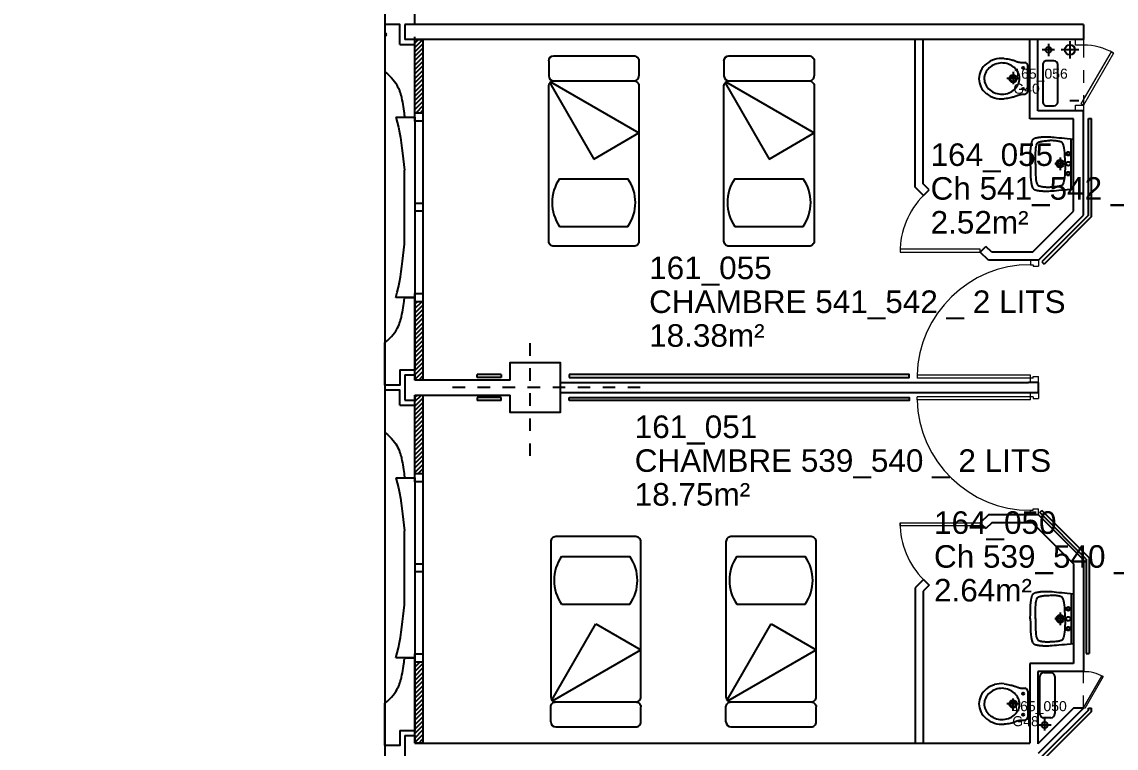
# Model space of a CAD drawing. Header units: metres. Extents: x -5 to 211, y -2 to 116.
# Drawn here: x 154.73 to 165.65, y 49.15 to 56.4 of the extents above; entities that cross this region are included whole.
import ezdxf

# ---------------------------------------------------------------- set-up
doc = ezdxf.new("R2010")
doc.units = ezdxf.units.M
doc.header["$MEASUREMENT"] = 0
doc.linetypes.add('CACHÉ', pattern=[0.25, 0.125, -0.125])
doc.linetypes.add('CONTINU', pattern=[0])
doc.layers.get('0').update_dxf_attribs({"linetype": 'CONTINUOUS'})
for name, color, linetype in [('001 axes', 1, 'CONTINUOUS'), ('004 isolation', 7, 'CONTINUOUS'), ('006 sanitaire', 5, 'CONTINUOUS'), ('009 main courante', 171, 'CONTINUOUS'), ('400 Lits', 150, 'CONTINUOUS'), ('A_CHASS', 4, 'CONTINUOUS'), ('A_Etiqu_Gaine', 8, 'CONTINUOUS'), ('A_Etiqu_Gaine_code', 8, 'CONTINUOUS'), ('A_Etiqu_Local', 8, 'CONTINUOUS'), ('A_MURS_ALÈG', 7, 'CONTINU'), ('A_MURS_CLOI', 7, 'CONTINUOUS'), ('A_MURS_STRU', 7, 'CONTINU'), ('CONTOUR', 54, 'CONTINUOUS')]:
    doc.layers.add(name, color=color, linetype=linetype)
doc.layers.add('A_PORT', color=8, linetype='CONTINUOUS', lineweight=0)
doc.styles.add('Attribut', font='arial.ttf')

# ---------------------------------------------------------------- blocks, each defined once
blk = doc.blocks.new('A_Etiqu_Local')
at = {"style": 'Attribut', "flags": 1}
for tag, p in [('CODE_HOPITAL', (-0.446, 1.964)), ('CODE_SITE', (-0.446, 1.739)), ('CODE_BATIMENT', (-0.446, 1.514)), ('CODE_SECTEUR', (-0.446, 1.289)), ('CODE_ETAGE', (-0.446, 1.064)), ('NOM_NORMALISE', (-0.446, -0.843)), ('SECTEUR_ACTIVITE', (-0.446, -1.068)), ('SOUS_SECTEUR_ACTIVITE', (-0.446, -1.293)), ('VOLUME', (-0.446, -1.518)), ('SERVICE', (-0.446, -1.743)), ('CODE_UG', (-0.446, -1.968)), ('CODE_UA', (-0.446, -2.193)), ('CODE_POLE', (-0.446, -2.418)), ('OCCUPANT_EXTERNE', (-0.446, -2.643)), ('DISPONIBILITE', (-0.446, -2.868)), ('ACCES_HANDICAPES', (-0.446, -3.093)), ('NATURE_SOL', (-0.446, -3.318)), ('RISQUE_LABORATOIRE', (-0.446, -3.543)), ('AMIANTE', (-0.446, -3.768))]:
    blk.add_attdef(tag, p, '', height=0.15, dxfattribs=at)
at = {"layer": 'A_Etiqu_Local', "style": 'Attribut'}
for tag, p in [('CODE_PIECE', (-0.444, 0.528)), ('NOM_USAGE', (-0.444, 0.191)), ('SURFACE', (-0.444, -0.147))]:
    blk.add_attdef(tag, p, '', height=0.225, dxfattribs=at)
blk = doc.blocks.new('A_Etiqu_Gaine')
at = {"style": 'Attribut', "flags": 1}
for tag, p in [('CODE_HOPITAL', (-0.432, 0.865)), ('CODE_SITE', (-0.432, 0.715)), ('CODE_BATIMENT', (-0.432, 0.565)), ('CODE_SECTEUR', (-0.432, 0.415)), ('CODE_ETAGE', (-0.432, 0.265)), ('NOM_NORMALISE', (-0.432, -0.335)), ('SECTEUR_ACTIVITE', (-0.432, -0.485)), ('SOUS_SECTEUR_ACTIVITE', (-0.432, -0.635)), ('SURFACE', (-0.432, -0.785)), ('CODE_UG', (-0.432, -0.935)), ('CODE_POLE', (-0.432, -1.085)), ('AMIANTE', (-0.432, -1.235))]:
    blk.add_attdef(tag, p, '', height=0.1, dxfattribs=at)
at = {"layer": 'A_Etiqu_Gaine', "style": 'Attribut'}
blk.add_attdef('NOM_USAGE', (-0.432, -0.185), '', height=0.1, dxfattribs=at)
at = {"layer": 'A_Etiqu_Gaine_code', "style": 'Attribut'}
blk.add_attdef('CODE_PIECE', (-0.432, -0.035), '', height=0.1, dxfattribs=at)

msp = doc.modelspace()

# ---------------------------------------------------------------- linework, layer by layer
at = {"layer": '001 axes', "color": 8, "linetype": 'CACHÉ'}
for p, q in [((158.65, 55.871), (158.65, 57.471)), ((159.8, 52.063), (159.8, 53.263)), ((160.9, 52.746), (159, 52.746))]:
    msp.add_line(p, q, dxfattribs=at)
at = {"layer": '004 isolation', "color": 8, "linetype": 'Continuous'}
for p, q in [((158.686, 56.221), (158.65, 56.185)), ((158.65, 56.141), (158.73, 56.221)), ((158.65, 56.221), (158.73, 56.221)), ((158.65, 55.406), (158.65, 56.221)), ((158.73, 56.177), (158.65, 56.097)), ((158.73, 56.221), (158.73, 55.406)), ((158.65, 56.053), (158.73, 56.133)), ((158.73, 56.089), (158.65, 56.009)), ((158.65, 55.964), (158.73, 56.044)), ((158.73, 56), (158.65, 55.92)), ((158.65, 55.876), (158.73, 55.956)), ((158.73, 55.912), (158.65, 55.832)), ((158.65, 55.788), (158.73, 55.868)), ((158.73, 55.823), (158.65, 55.743)), ((158.65, 55.699), (158.73, 55.779)), ((158.73, 55.735), (158.65, 55.655)), ((158.65, 55.611), (158.73, 55.691)), ((158.73, 55.647), (158.65, 55.567)), ((158.65, 55.522), (158.73, 55.602)), ((158.73, 55.558), (158.658, 55.486)), ((158.703, 55.486), (158.73, 55.514)), ((158.73, 55.486), (158.65, 55.486)), ((158.73, 55.406), (158.65, 55.406)), ((158.65, 53.686), (158.73, 53.686)), ((158.65, 52.821), (158.65, 53.686)), ((158.73, 53.686), (158.73, 52.821)), ((158.679, 53.606), (158.65, 53.578)), ((158.65, 53.534), (158.723, 53.606)), ((158.65, 53.606), (158.73, 53.606)), ((158.73, 53.569), (158.65, 53.489)), ((158.65, 53.445), (158.73, 53.525)), ((158.73, 53.481), (158.65, 53.401)), ((158.65, 53.357), (158.73, 53.437)), ((158.73, 53.393), (158.65, 53.313)), ((158.65, 53.268), (158.73, 53.348)), ((158.73, 53.304), (158.65, 53.224)), ((158.65, 53.18), (158.73, 53.26)), ((158.73, 53.216), (158.65, 53.136)), ((158.65, 53.092), (158.73, 53.172)), ((158.73, 53.128), (158.65, 53.048)), ((158.65, 53.003), (158.73, 53.083)), ((158.73, 53.039), (158.65, 52.959)), ((158.65, 52.915), (158.73, 52.995)), ((158.73, 52.951), (158.65, 52.871)), ((158.65, 52.827), (158.73, 52.907)), ((158.73, 52.821), (158.65, 52.821)), ((158.73, 52.862), (158.689, 52.821)), ((158.672, 52.671), (158.65, 52.65)), ((158.65, 52.606), (158.716, 52.671)), ((158.65, 51.806), (158.65, 52.671)), ((158.65, 52.671), (158.73, 52.671)), ((158.73, 52.671), (158.73, 51.806)), ((158.73, 52.641), (158.65, 52.561)), ((158.65, 52.517), (158.73, 52.597)), ((158.73, 52.553), (158.65, 52.473)), ((158.65, 52.429), (158.73, 52.509)), ((158.73, 52.465), (158.65, 52.385)), ((158.65, 52.341), (158.73, 52.421)), ((158.73, 52.376), (158.65, 52.296)), ((158.65, 52.252), (158.73, 52.332)), ((158.73, 52.288), (158.65, 52.208)), ((158.65, 52.164), (158.73, 52.244)), ((158.73, 52.2), (158.65, 52.12)), ((158.65, 52.075), (158.73, 52.155)), ((158.73, 52.111), (158.65, 52.031)), ((158.65, 51.987), (158.73, 52.067)), ((158.73, 52.023), (158.65, 51.943)), ((158.65, 51.899), (158.73, 51.979)), ((158.73, 51.934), (158.682, 51.886)), ((158.65, 51.886), (158.73, 51.886)), ((158.73, 51.806), (158.65, 51.806)), ((158.726, 51.886), (158.73, 51.89)), ((158.65, 49.196), (158.65, 50.086)), ((158.65, 50.086), (158.73, 50.086)), ((158.73, 50.086), (158.73, 49.196)), ((158.658, 50.006), (158.65, 49.998)), ((158.65, 49.954), (158.703, 50.006)), ((158.65, 50.006), (158.73, 50.006)), ((158.73, 49.99), (158.65, 49.91)), ((158.65, 49.866), (158.73, 49.946)), ((158.73, 49.901), (158.65, 49.821)), ((158.65, 49.777), (158.73, 49.857)), ((158.73, 49.813), (158.65, 49.733)), ((158.65, 49.689), (158.73, 49.769)), ((158.73, 49.725), (158.65, 49.645)), ((158.65, 49.6), (158.73, 49.68)), ((158.73, 49.636), (158.65, 49.556)), ((158.65, 49.512), (158.73, 49.592)), ((158.73, 49.548), (158.65, 49.468)), ((158.65, 49.424), (158.73, 49.504)), ((158.73, 49.459), (158.65, 49.379)), ((158.65, 49.335), (158.73, 49.415)), ((158.73, 49.371), (158.65, 49.291)), ((158.65, 49.247), (158.73, 49.327)), ((158.73, 49.283), (158.65, 49.203)), ((158.73, 49.196), (158.65, 49.196)), ((158.688, 49.196), (158.73, 49.238))]:
    msp.add_line(p, q, dxfattribs=at)
at = {"layer": '006 sanitaire', "color": 8, "linetype": 'Continuous'}
for p, q in [((164.975, 56.178), (164.975, 56.055)), ((165.189, 56.205), (165.189, 56.029)), ((165.036, 56.117), (164.913, 56.117)), ((165.277, 56.117), (165.101, 56.117)), ((164.532, 56.03), (164.551, 56.028)), ((164.551, 56.028), (164.568, 56.026)), ((164.568, 56.026), (164.584, 56.024)), ((164.584, 56.024), (164.597, 56.021)), ((164.597, 56.021), (164.609, 56.018)), ((164.609, 56.018), (164.619, 56.015)), ((164.619, 56.015), (164.627, 56.013)), ((164.627, 56.013), (164.635, 56.01)), ((164.635, 56.01), (164.642, 56.007)), ((164.642, 56.007), (164.647, 56.005)), ((164.647, 56.005), (164.65, 56.004)), ((164.65, 56.004), (164.652, 56.002)), ((164.652, 56.002), (164.655, 56.002)), ((164.655, 56.002), (164.657, 56.001)), ((164.657, 56.001), (164.659, 56)), ((164.659, 56), (164.661, 55.999)), ((164.661, 55.999), (164.663, 55.998)), ((164.663, 55.998), (164.665, 55.998)), ((164.665, 55.998), (164.667, 55.997)), ((164.667, 55.997), (164.669, 55.997)), ((164.669, 55.997), (164.672, 55.996)), ((164.672, 55.996), (164.674, 55.996)), ((164.674, 55.996), (164.676, 55.995)), ((164.676, 55.995), (164.678, 55.995)), ((164.678, 55.995), (164.68, 55.994)), ((164.68, 55.994), (164.683, 55.994)), ((164.683, 55.994), (164.685, 55.994)), ((164.685, 55.994), (164.687, 55.993)), ((164.687, 55.993), (164.69, 55.993)), ((164.69, 55.993), (164.692, 55.993)), ((164.692, 55.993), (164.696, 55.992)), ((164.696, 55.992), (164.701, 55.992)), ((164.701, 55.992), (164.705, 55.992)), ((164.705, 55.992), (164.709, 55.991)), ((164.709, 55.991), (164.713, 55.991)), ((164.713, 55.991), (164.718, 55.991)), ((164.718, 55.991), (164.722, 55.991)), ((164.722, 55.991), (164.727, 55.991)), ((164.727, 55.991), (164.731, 55.991)), ((164.731, 55.991), (164.736, 55.991)), ((164.736, 55.991), (164.739, 55.991)), ((164.768, 55.704), (164.768, 55.961)), ((164.918, 55.968), (164.918, 55.598)), ((165.028, 56.008), (164.958, 56.008)), ((165.068, 55.598), (165.068, 55.968)), ((164.671, 55.83), (164.559, 55.83)), ((164.622, 55.898), (164.622, 55.776)), ((164.532, 55.63), (164.551, 55.633)), ((164.551, 55.633), (164.568, 55.636)), ((164.568, 55.636), (164.584, 55.638)), ((164.584, 55.638), (164.597, 55.641)), ((164.597, 55.641), (164.609, 55.644)), ((164.609, 55.644), (164.619, 55.647)), ((164.619, 55.647), (164.627, 55.649)), ((164.627, 55.649), (164.635, 55.651)), ((164.635, 55.651), (164.642, 55.654)), ((164.642, 55.654), (164.647, 55.656)), ((164.647, 55.656), (164.65, 55.657)), ((164.65, 55.657), (164.652, 55.658)), ((164.652, 55.658), (164.655, 55.658)), ((164.655, 55.658), (164.657, 55.659)), ((164.657, 55.659), (164.659, 55.66)), ((164.659, 55.66), (164.661, 55.661)), ((164.661, 55.661), (164.663, 55.662)), ((164.663, 55.662), (164.665, 55.662)), ((164.665, 55.662), (164.667, 55.663)), ((164.667, 55.663), (164.669, 55.664)), ((164.669, 55.664), (164.672, 55.665)), ((164.672, 55.665), (164.674, 55.665)), ((164.674, 55.665), (164.676, 55.666)), ((164.676, 55.666), (164.678, 55.667)), ((164.678, 55.667), (164.68, 55.667)), ((164.68, 55.667), (164.683, 55.668)), ((164.683, 55.668), (164.685, 55.669)), ((164.685, 55.669), (164.687, 55.669)), ((164.687, 55.669), (164.69, 55.67)), ((164.69, 55.67), (164.692, 55.67)), ((164.692, 55.67), (164.696, 55.671)), ((164.696, 55.671), (164.701, 55.672)), ((164.701, 55.672), (164.705, 55.673)), ((164.705, 55.673), (164.709, 55.673)), ((164.709, 55.673), (164.713, 55.673)), ((164.713, 55.673), (164.718, 55.673)), ((164.718, 55.673), (164.722, 55.674)), ((164.722, 55.674), (164.727, 55.674)), ((164.727, 55.674), (164.731, 55.674)), ((164.731, 55.674), (164.736, 55.674)), ((164.736, 55.674), (164.739, 55.674)), ((165.189, 55.611), (165.277, 55.611)), ((164.958, 55.558), (165.028, 55.558)), ((164.802, 55.162), (164.805, 55.181)), ((164.805, 55.181), (164.808, 55.196)), ((164.808, 55.196), (164.812, 55.208)), ((164.812, 55.208), (164.817, 55.216)), ((164.817, 55.216), (164.821, 55.223)), ((164.821, 55.223), (164.823, 55.226)), ((164.823, 55.226), (164.826, 55.228)), ((164.826, 55.228), (164.829, 55.23)), ((164.829, 55.23), (164.831, 55.232)), ((164.831, 55.232), (164.835, 55.234)), ((164.835, 55.234), (164.838, 55.235)), ((164.838, 55.235), (164.842, 55.237)), ((164.842, 55.237), (164.846, 55.238)), ((164.846, 55.238), (164.85, 55.239)), ((164.85, 55.239), (164.855, 55.24)), ((164.855, 55.24), (164.86, 55.241)), ((164.855, 55.165), (164.858, 55.174)), ((164.858, 55.174), (164.862, 55.182)), ((164.86, 55.241), (164.866, 55.242)), ((164.862, 55.182), (164.865, 55.187)), ((164.865, 55.187), (164.867, 55.189)), ((164.866, 55.242), (164.872, 55.243)), ((164.867, 55.189), (164.868, 55.191)), ((164.868, 55.191), (164.87, 55.193)), ((164.87, 55.193), (164.872, 55.194)), ((164.872, 55.243), (164.878, 55.244)), ((164.872, 55.194), (164.874, 55.196)), ((164.874, 55.196), (164.877, 55.197)), ((164.877, 55.197), (164.879, 55.198)), ((164.878, 55.244), (164.885, 55.245)), ((164.879, 55.198), (164.882, 55.199)), ((164.882, 55.199), (164.885, 55.2)), ((164.885, 55.245), (164.891, 55.246)), ((164.885, 55.2), (164.888, 55.2)), ((164.888, 55.2), (164.895, 55.202)), ((164.891, 55.246), (164.898, 55.246)), ((164.895, 55.202), (164.904, 55.203)), ((164.898, 55.246), (164.904, 55.247)), ((164.904, 55.247), (164.911, 55.248)), ((164.904, 55.203), (164.913, 55.205)), ((164.911, 55.248), (164.917, 55.248)), ((164.913, 55.205), (164.923, 55.206)), ((164.917, 55.248), (164.923, 55.249)), ((164.923, 55.249), (164.929, 55.249)), ((164.923, 55.206), (164.934, 55.208)), ((164.929, 55.249), (164.934, 55.249)), ((164.934, 55.249), (164.94, 55.25)), ((164.934, 55.208), (164.945, 55.209)), ((164.94, 55.25), (164.945, 55.25)), ((164.945, 55.25), (164.951, 55.25)), ((164.945, 55.209), (164.956, 55.21)), ((164.951, 55.25), (164.957, 55.25)), ((164.956, 55.21), (164.967, 55.211)), ((164.957, 55.25), (164.964, 55.25)), ((164.964, 55.25), (164.97, 55.249)), ((164.967, 55.211), (164.979, 55.211)), ((164.97, 55.249), (164.978, 55.249)), ((164.978, 55.249), (164.994, 55.248)), ((164.979, 55.211), (164.99, 55.212)), ((165.002, 55.211), (164.99, 55.212)), ((164.994, 55.248), (165.013, 55.246)), ((165.013, 55.211), (165.002, 55.211)), ((165.013, 55.246), (165.033, 55.245)), ((165.025, 55.21), (165.013, 55.211)), ((165.036, 55.209), (165.025, 55.21)), ((165.033, 55.245), (165.056, 55.243)), ((165.047, 55.208), (165.036, 55.209)), ((165.058, 55.206), (165.047, 55.208)), ((165.056, 55.243), (165.08, 55.24)), ((165.068, 55.205), (165.058, 55.206)), ((165.077, 55.203), (165.068, 55.205)), ((165.085, 55.202), (165.077, 55.203)), ((165.08, 55.24), (165.107, 55.238)), ((165.093, 55.2), (165.085, 55.202)), ((165.096, 55.2), (165.093, 55.2)), ((165.099, 55.199), (165.096, 55.2)), ((165.102, 55.198), (165.099, 55.199)), ((165.104, 55.197), (165.102, 55.198)), ((165.106, 55.196), (165.104, 55.197)), ((165.109, 55.194), (165.106, 55.196)), ((165.107, 55.238), (165.134, 55.235)), ((165.111, 55.193), (165.109, 55.194)), ((165.112, 55.191), (165.111, 55.193)), ((165.114, 55.189), (165.112, 55.191)), ((165.116, 55.187), (165.114, 55.189)), ((165.119, 55.182), (165.116, 55.187)), ((165.122, 55.174), (165.119, 55.182)), ((165.125, 55.165), (165.122, 55.174)), ((165.134, 55.235), (165.163, 55.232)), ((165.163, 55.232), (165.194, 55.229)), ((165.194, 55.229), (165.225, 55.226)), ((165.2, 54.73), (165.2, 55.226)), ((165.225, 54.73), (165.225, 55.226)), ((164.794, 55.028), (164.795, 55.071)), ((164.795, 55.071), (164.797, 55.107)), ((164.797, 55.107), (164.799, 55.137)), ((164.799, 55.137), (164.802, 55.162)), ((164.845, 55.058), (164.847, 55.089)), ((164.847, 55.089), (164.848, 55.115)), ((164.848, 55.115), (164.85, 55.136)), ((164.85, 55.136), (164.853, 55.152)), ((164.853, 55.152), (164.855, 55.165)), ((165.128, 55.152), (165.125, 55.165)), ((165.131, 55.136), (165.128, 55.152)), ((165.134, 55.115), (165.131, 55.136)), ((165.137, 55.089), (165.134, 55.115)), ((165.14, 55.058), (165.137, 55.089)), ((164.793, 54.976), (164.794, 55.028)), ((164.793, 54.98), (164.794, 54.929)), ((164.844, 55.021), (164.845, 55.058)), ((164.844, 54.977), (164.844, 55.021)), ((164.844, 54.98), (164.844, 54.936)), ((165.142, 54.98), (165.04, 54.98)), ((165.091, 55.043), (165.091, 54.917)), ((165.143, 55.021), (165.14, 55.058)), ((165.146, 54.977), (165.143, 55.021)), ((165.146, 54.98), (165.143, 54.936)), ((164.794, 54.929), (164.795, 54.885)), ((164.795, 54.885), (164.797, 54.849)), ((164.797, 54.849), (164.799, 54.819)), ((164.844, 54.936), (164.845, 54.899)), ((164.845, 54.899), (164.847, 54.868)), ((164.847, 54.868), (164.848, 54.842)), ((165.137, 54.868), (165.134, 54.842)), ((165.14, 54.899), (165.137, 54.868)), ((165.143, 54.936), (165.14, 54.899)), ((164.799, 54.819), (164.802, 54.794)), ((164.802, 54.794), (164.805, 54.775)), ((164.805, 54.775), (164.808, 54.76)), ((164.808, 54.76), (164.812, 54.748)), ((164.812, 54.748), (164.817, 54.74)), ((164.817, 54.74), (164.821, 54.733)), ((164.848, 54.842), (164.85, 54.822)), ((164.85, 54.822), (164.853, 54.805)), ((164.853, 54.805), (164.855, 54.792)), ((164.855, 54.792), (164.858, 54.783)), ((164.858, 54.783), (164.862, 54.775)), ((164.862, 54.775), (164.865, 54.77)), ((164.865, 54.77), (164.867, 54.768)), ((164.867, 54.768), (164.868, 54.766)), ((164.868, 54.766), (164.87, 54.764)), ((164.87, 54.764), (164.872, 54.763)), ((164.872, 54.763), (164.874, 54.762)), ((164.874, 54.762), (164.877, 54.76)), ((164.877, 54.76), (164.879, 54.759)), ((164.879, 54.759), (164.882, 54.758)), ((164.882, 54.758), (164.885, 54.758)), ((164.885, 54.758), (164.888, 54.757)), ((164.888, 54.757), (164.895, 54.755)), ((164.895, 54.755), (164.904, 54.754)), ((164.904, 54.754), (164.913, 54.752)), ((164.913, 54.752), (164.923, 54.751)), ((164.923, 54.751), (164.933, 54.75)), ((164.933, 54.75), (164.944, 54.748)), ((164.944, 54.748), (164.955, 54.747)), ((164.955, 54.747), (164.966, 54.747)), ((164.966, 54.747), (164.977, 54.746)), ((164.977, 54.746), (164.988, 54.746)), ((165.003, 54.746), (164.993, 54.746)), ((165.014, 54.747), (165.003, 54.746)), ((165.025, 54.747), (165.014, 54.747)), ((165.037, 54.748), (165.025, 54.747)), ((165.047, 54.75), (165.037, 54.748)), ((165.058, 54.751), (165.047, 54.75)), ((165.068, 54.752), (165.058, 54.751)), ((165.077, 54.754), (165.068, 54.752)), ((165.085, 54.755), (165.077, 54.754)), ((165.093, 54.757), (165.085, 54.755)), ((165.096, 54.758), (165.093, 54.757)), ((165.099, 54.758), (165.096, 54.758)), ((165.102, 54.759), (165.099, 54.758)), ((165.104, 54.76), (165.102, 54.759)), ((165.106, 54.762), (165.104, 54.76)), ((165.109, 54.763), (165.106, 54.762)), ((165.111, 54.764), (165.109, 54.763)), ((165.112, 54.766), (165.111, 54.764)), ((165.114, 54.768), (165.112, 54.766)), ((165.116, 54.77), (165.114, 54.768)), ((165.119, 54.775), (165.116, 54.77)), ((165.122, 54.783), (165.119, 54.775)), ((165.125, 54.792), (165.122, 54.783)), ((165.128, 54.805), (165.125, 54.792)), ((165.131, 54.822), (165.128, 54.805)), ((165.134, 54.842), (165.131, 54.822)), ((164.821, 54.733), (164.823, 54.73)), ((164.823, 54.73), (164.826, 54.728)), ((164.826, 54.728), (164.829, 54.726)), ((164.829, 54.726), (164.831, 54.724)), ((164.831, 54.724), (164.835, 54.722)), ((164.835, 54.722), (164.838, 54.721)), ((164.838, 54.721), (164.842, 54.719)), ((164.842, 54.719), (164.846, 54.718)), ((164.846, 54.718), (164.85, 54.717)), ((164.85, 54.717), (164.855, 54.716)), ((164.855, 54.716), (164.86, 54.715)), ((164.86, 54.715), (164.866, 54.714)), ((164.866, 54.714), (164.872, 54.713)), ((164.872, 54.713), (164.878, 54.712)), ((164.878, 54.712), (164.885, 54.711)), ((164.885, 54.711), (164.891, 54.71)), ((164.891, 54.71), (164.898, 54.71)), ((164.898, 54.71), (164.904, 54.709)), ((164.904, 54.709), (164.911, 54.708)), ((164.911, 54.708), (164.917, 54.708)), ((164.917, 54.708), (164.923, 54.707)), ((164.923, 54.707), (164.929, 54.707)), ((164.929, 54.707), (164.934, 54.707)), ((164.934, 54.707), (164.94, 54.706)), ((164.94, 54.706), (164.945, 54.706)), ((164.945, 54.706), (164.951, 54.706)), ((164.951, 54.706), (164.957, 54.706)), ((164.957, 54.706), (164.964, 54.707)), ((164.964, 54.707), (164.97, 54.707)), ((164.97, 54.707), (164.978, 54.707)), ((164.978, 54.707), (164.994, 54.708)), ((164.994, 54.708), (165.013, 54.71)), ((165.013, 54.71), (165.033, 54.711)), ((165.033, 54.711), (165.056, 54.714)), ((165.056, 54.714), (165.08, 54.716)), ((165.08, 54.716), (165.107, 54.719)), ((165.107, 54.719), (165.134, 54.721)), ((165.134, 54.721), (165.163, 54.724)), ((165.163, 54.724), (165.194, 54.727)), ((165.194, 54.727), (165.225, 54.73)), ((164.829, 50.691), (164.831, 50.693)), ((164.831, 50.693), (164.835, 50.695)), ((164.835, 50.695), (164.838, 50.696)), ((164.838, 50.696), (164.842, 50.698)), ((164.842, 50.698), (164.846, 50.699)), ((164.846, 50.699), (164.85, 50.7)), ((164.85, 50.7), (164.855, 50.701)), ((164.855, 50.701), (164.86, 50.702)), ((164.86, 50.702), (164.866, 50.703)), ((164.866, 50.703), (164.872, 50.704)), ((164.872, 50.704), (164.878, 50.705)), ((164.878, 50.705), (164.885, 50.706)), ((164.885, 50.706), (164.891, 50.707)), ((164.891, 50.707), (164.898, 50.708)), ((164.898, 50.708), (164.904, 50.708)), ((164.904, 50.708), (164.911, 50.709)), ((164.911, 50.709), (164.917, 50.709)), ((164.917, 50.709), (164.923, 50.71)), ((164.923, 50.71), (164.929, 50.71)), ((164.929, 50.71), (164.934, 50.711)), ((164.934, 50.711), (164.94, 50.711)), ((164.94, 50.711), (164.945, 50.711)), ((164.945, 50.711), (164.951, 50.711)), ((164.951, 50.711), (164.957, 50.711)), ((164.957, 50.711), (164.964, 50.711)), ((164.964, 50.711), (164.97, 50.71)), ((164.97, 50.71), (164.978, 50.71)), ((164.978, 50.71), (164.994, 50.709)), ((164.994, 50.709), (165.013, 50.708)), ((165.013, 50.708), (165.033, 50.706)), ((165.033, 50.706), (165.056, 50.704)), ((165.056, 50.704), (165.08, 50.701)), ((165.08, 50.701), (165.107, 50.699)), ((165.107, 50.699), (165.134, 50.696)), ((165.134, 50.696), (165.163, 50.693)), ((165.163, 50.693), (165.194, 50.69)), ((164.797, 50.569), (164.799, 50.599)), ((164.799, 50.599), (164.802, 50.623)), ((164.802, 50.623), (164.805, 50.642)), ((164.805, 50.642), (164.808, 50.657)), ((164.808, 50.657), (164.812, 50.669)), ((164.812, 50.669), (164.817, 50.677)), ((164.817, 50.677), (164.821, 50.684)), ((164.821, 50.684), (164.823, 50.687)), ((164.823, 50.687), (164.826, 50.689)), ((164.826, 50.689), (164.829, 50.691)), ((165.194, 50.69), (165.225, 50.687)), ((165.2, 50.687), (165.2, 50.191)), ((165.225, 50.687), (165.225, 50.191)), ((164.793, 50.437), (164.794, 50.489)), ((164.794, 50.489), (164.795, 50.532)), ((164.795, 50.532), (164.797, 50.569)), ((165.091, 50.5), (165.091, 50.374)), ((164.793, 50.441), (164.794, 50.39)), ((164.794, 50.39), (164.795, 50.346)), ((165.142, 50.437), (165.04, 50.437)), ((164.795, 50.346), (164.797, 50.31)), ((164.797, 50.31), (164.799, 50.28)), ((164.799, 50.28), (164.802, 50.255)), ((164.802, 50.255), (164.805, 50.236)), ((164.805, 50.236), (164.808, 50.221)), ((164.808, 50.221), (164.812, 50.21)), ((164.812, 50.21), (164.817, 50.201)), ((164.817, 50.201), (164.821, 50.194)), ((164.821, 50.194), (164.823, 50.191)), ((164.823, 50.191), (164.826, 50.189)), ((164.826, 50.189), (164.829, 50.187)), ((164.829, 50.187), (164.831, 50.185)), ((164.831, 50.185), (164.835, 50.183)), ((164.835, 50.183), (164.838, 50.182)), ((164.838, 50.182), (164.842, 50.18)), ((164.842, 50.18), (164.846, 50.179)), ((164.846, 50.179), (164.85, 50.178)), ((164.85, 50.178), (164.855, 50.177)), ((164.855, 50.177), (164.86, 50.176)), ((164.86, 50.176), (164.866, 50.175)), ((164.866, 50.175), (164.872, 50.174)), ((164.872, 50.174), (164.878, 50.173)), ((164.878, 50.173), (164.885, 50.172)), ((164.885, 50.172), (164.891, 50.171)), ((164.891, 50.171), (164.898, 50.171)), ((164.898, 50.171), (164.904, 50.17)), ((164.904, 50.17), (164.911, 50.169)), ((164.911, 50.169), (164.917, 50.169)), ((164.917, 50.169), (164.923, 50.168)), ((164.923, 50.168), (164.929, 50.168)), ((164.929, 50.168), (164.934, 50.168)), ((164.934, 50.168), (164.94, 50.168)), ((164.94, 50.168), (164.945, 50.167)), ((164.945, 50.167), (164.951, 50.167)), ((164.951, 50.167), (164.957, 50.167)), ((164.957, 50.167), (164.964, 50.168)), ((164.964, 50.168), (164.97, 50.168)), ((164.97, 50.168), (164.978, 50.168)), ((164.978, 50.168), (164.994, 50.169)), ((164.994, 50.169), (165.013, 50.171)), ((165.013, 50.171), (165.033, 50.173)), ((165.033, 50.173), (165.056, 50.175)), ((165.056, 50.175), (165.08, 50.177)), ((165.08, 50.177), (165.107, 50.18)), ((165.107, 50.18), (165.134, 50.182)), ((165.134, 50.182), (165.163, 50.185)), ((165.163, 50.185), (165.194, 50.188)), ((165.194, 50.188), (165.225, 50.191)), ((164.888, 49.49), (164.888, 49.86)), ((164.928, 49.9), (164.998, 49.9)), ((165.038, 49.86), (165.038, 49.49)), ((164.532, 49.788), (164.551, 49.785)), ((164.551, 49.785), (164.568, 49.782)), ((164.568, 49.782), (164.584, 49.779)), ((164.584, 49.779), (164.597, 49.776)), ((164.597, 49.776), (164.609, 49.773)), ((164.609, 49.773), (164.619, 49.771)), ((164.619, 49.771), (164.627, 49.768)), ((164.627, 49.768), (164.635, 49.766)), ((164.635, 49.766), (164.642, 49.764)), ((164.642, 49.764), (164.647, 49.761)), ((164.647, 49.761), (164.65, 49.761)), ((164.65, 49.761), (164.652, 49.76)), ((164.652, 49.76), (164.655, 49.759)), ((164.655, 49.759), (164.657, 49.758)), ((164.657, 49.758), (164.659, 49.757)), ((164.659, 49.757), (164.661, 49.756)), ((164.661, 49.756), (164.663, 49.756)), ((164.663, 49.756), (164.665, 49.755)), ((164.665, 49.755), (164.667, 49.754)), ((164.667, 49.754), (164.669, 49.753)), ((164.669, 49.753), (164.672, 49.753)), ((164.672, 49.753), (164.674, 49.752)), ((164.674, 49.752), (164.676, 49.751)), ((164.676, 49.751), (164.678, 49.75)), ((164.678, 49.75), (164.68, 49.75)), ((164.68, 49.75), (164.683, 49.749)), ((164.683, 49.749), (164.685, 49.748)), ((164.685, 49.748), (164.687, 49.748)), ((164.687, 49.748), (164.69, 49.747)), ((164.69, 49.747), (164.692, 49.747)), ((164.692, 49.747), (164.696, 49.746)), ((164.696, 49.746), (164.701, 49.745)), ((164.701, 49.745), (164.705, 49.745)), ((164.705, 49.745), (164.709, 49.744)), ((164.709, 49.744), (164.713, 49.744)), ((164.713, 49.744), (164.718, 49.744)), ((164.718, 49.744), (164.722, 49.744)), ((164.722, 49.744), (164.727, 49.744)), ((164.727, 49.744), (164.731, 49.744)), ((164.731, 49.744), (164.736, 49.744)), ((164.736, 49.744), (164.739, 49.743)), ((164.768, 49.713), (164.768, 49.456)), ((164.622, 49.519), (164.622, 49.641)), ((164.671, 49.587), (164.559, 49.587)), ((164.532, 49.387), (164.551, 49.389)), ((164.551, 49.389), (164.568, 49.391)), ((164.568, 49.391), (164.584, 49.393)), ((164.584, 49.393), (164.597, 49.396)), ((164.597, 49.396), (164.609, 49.399)), ((164.609, 49.399), (164.619, 49.402)), ((164.619, 49.402), (164.627, 49.405)), ((164.627, 49.405), (164.635, 49.408)), ((164.635, 49.408), (164.642, 49.41)), ((164.642, 49.41), (164.647, 49.413)), ((164.647, 49.413), (164.65, 49.414)), ((164.65, 49.414), (164.652, 49.415)), ((164.652, 49.415), (164.655, 49.416)), ((164.655, 49.416), (164.657, 49.417)), ((164.657, 49.417), (164.659, 49.417)), ((164.659, 49.417), (164.661, 49.418)), ((164.661, 49.418), (164.663, 49.419)), ((164.663, 49.419), (164.665, 49.42)), ((164.665, 49.42), (164.667, 49.42)), ((164.667, 49.42), (164.669, 49.421)), ((164.669, 49.421), (164.672, 49.421)), ((164.672, 49.421), (164.674, 49.422)), ((164.674, 49.422), (164.676, 49.422)), ((164.676, 49.422), (164.678, 49.423)), ((164.678, 49.423), (164.68, 49.423)), ((164.68, 49.423), (164.683, 49.423)), ((164.683, 49.423), (164.685, 49.424)), ((164.685, 49.424), (164.687, 49.424)), ((164.687, 49.424), (164.69, 49.424)), ((164.69, 49.424), (164.692, 49.425)), ((164.692, 49.425), (164.696, 49.425)), ((164.696, 49.425), (164.701, 49.425)), ((164.701, 49.425), (164.705, 49.426)), ((164.705, 49.426), (164.709, 49.426)), ((164.709, 49.426), (164.713, 49.426)), ((164.713, 49.426), (164.718, 49.426)), ((164.718, 49.426), (164.722, 49.426)), ((164.722, 49.426), (164.727, 49.426)), ((164.727, 49.426), (164.731, 49.426)), ((164.731, 49.426), (164.736, 49.426)), ((164.736, 49.426), (164.739, 49.426)), ((164.998, 49.45), (164.928, 49.45)), ((164.936, 49.445), (164.936, 49.322)), ((165.002, 49.376), (164.879, 49.376))]:
    msp.add_line(p, q, dxfattribs=at)
for points in [[(164.844, 50.437), (164.844, 50.481), (164.845, 50.518), (164.847, 50.549), (164.848, 50.575), (164.85, 50.596), (164.853, 50.612), (164.855, 50.625), (164.858, 50.634), (164.862, 50.642), (164.865, 50.647), (164.865, 50.647), (164.867, 50.649), (164.868, 50.651), (164.87, 50.653), (164.872, 50.654), (164.874, 50.656), (164.877, 50.657), (164.879, 50.658), (164.882, 50.659), (164.885, 50.66), (164.888, 50.66), (164.888, 50.66), (164.895, 50.662), (164.904, 50.664), (164.913, 50.665), (164.923, 50.666), (164.933, 50.668), (164.944, 50.669), (164.955, 50.67), (164.966, 50.671), (164.977, 50.671), (164.988, 50.672)], [(165.146, 50.437), (165.143, 50.481), (165.14, 50.518), (165.137, 50.549), (165.134, 50.575), (165.131, 50.596), (165.128, 50.612), (165.125, 50.625), (165.122, 50.634), (165.119, 50.642), (165.116, 50.647), (165.116, 50.647), (165.114, 50.649), (165.112, 50.651), (165.111, 50.653), (165.109, 50.654), (165.106, 50.656), (165.104, 50.657), (165.102, 50.658), (165.099, 50.659), (165.096, 50.66), (165.093, 50.66), (165.093, 50.66), (165.085, 50.662), (165.077, 50.664), (165.068, 50.665), (165.058, 50.666), (165.047, 50.668), (165.037, 50.669), (165.025, 50.67), (165.014, 50.671), (165.003, 50.671), (164.993, 50.672)], [(164.844, 50.44), (164.844, 50.396), (164.845, 50.359), (164.847, 50.328), (164.848, 50.302), (164.85, 50.282), (164.853, 50.265), (164.855, 50.252), (164.858, 50.243), (164.862, 50.236), (164.865, 50.23), (164.865, 50.23), (164.867, 50.228), (164.868, 50.226), (164.87, 50.224), (164.872, 50.223), (164.874, 50.222), (164.877, 50.22), (164.879, 50.219), (164.882, 50.219), (164.885, 50.218), (164.888, 50.217), (164.888, 50.217), (164.895, 50.215), (164.904, 50.214), (164.913, 50.212), (164.923, 50.211), (164.934, 50.21), (164.945, 50.208), (164.956, 50.207), (164.967, 50.207), (164.979, 50.206), (164.99, 50.206)], [(165.146, 50.44), (165.143, 50.396), (165.14, 50.359), (165.137, 50.328), (165.134, 50.302), (165.131, 50.282), (165.128, 50.265), (165.125, 50.252), (165.122, 50.243), (165.119, 50.236), (165.116, 50.23), (165.116, 50.23), (165.114, 50.228), (165.112, 50.226), (165.111, 50.224), (165.109, 50.223), (165.106, 50.222), (165.104, 50.22), (165.102, 50.219), (165.099, 50.219), (165.096, 50.218), (165.093, 50.217), (165.093, 50.217), (165.085, 50.215), (165.077, 50.214), (165.068, 50.212), (165.058, 50.211), (165.047, 50.21), (165.036, 50.208), (165.025, 50.207), (165.013, 50.207), (165.002, 50.206), (164.99, 50.206)]]:
    msp.add_lwpolyline(points, dxfattribs=at)
for centre, radius in [((165.189, 56.117), 0.05), ((164.975, 56.117), 0.03), ((164.722, 55.937), 0.0105), ((164.622, 55.83), 0.0383), ((164.622, 55.83), 0.0276), ((164.722, 55.727), 0.0105), ((165.173, 55.08), 0.0189), ((165.173, 55.08), 0.0144), ((165.091, 54.98), 0.0387), ((165.091, 54.98), 0.0274), ((165.173, 54.98), 0.0204), ((165.173, 54.881), 0.0189), ((165.173, 54.881), 0.0144), ((165.091, 50.437), 0.0387), ((165.173, 50.537), 0.0189), ((165.173, 50.537), 0.0144), ((165.091, 50.437), 0.0274), ((165.173, 50.437), 0.0204), ((165.173, 50.338), 0.0189), ((165.173, 50.338), 0.0144), ((164.622, 49.587), 0.0383), ((164.622, 49.587), 0.0276), ((164.722, 49.69), 0.0105), ((164.722, 49.48), 0.0105), ((164.936, 49.376), 0.03)]:
    msp.add_circle(centre, radius, dxfattribs=at)
for centre, radius, start, end in [((164.488, 55.815), 0.21, 128.9788, 153.4814), ((164.49, 55.821), 0.158, 132.6397, 156.0619), ((164.504, 55.796), 0.235, 106.6991, 128.9782), ((164.503, 55.808), 0.176, 111.2813, 132.639), ((164.511, 55.772), 0.26, 85.5372, 106.6999), ((164.511, 55.787), 0.199, 71.0894, 111.2684), ((164.518, 55.808), 0.176, 49.7325, 71.0901), ((164.53, 55.822), 0.158, 26.3092, 49.7314), ((164.738, 55.961), 0.03, 0, 87.8165), ((164.958, 55.968), 0.04, 90.0007, 180.0008), ((165.028, 55.968), 0.04, 360, 90), ((164.461, 55.829), 0.18, 153.4809, 179.9994), ((164.46, 55.829), 0.179, 179.9998, 206.6228), ((164.472, 55.829), 0.138, 156.0617, 206.3221), ((164.548, 55.831), 0.138, 336.0615, 26.2881), ((164.485, 55.841), 0.207, 206.623, 231.3376), ((164.49, 55.838), 0.158, 206.3099, 229.7321), ((164.517, 55.852), 0.176, 291.2818, 312.6394), ((164.529, 55.839), 0.158, 312.6397, 336.0619), ((164.501, 55.861), 0.232, 231.3372, 253.7792), ((164.502, 55.852), 0.176, 229.7317, 251.0893), ((164.509, 55.888), 0.26, 253.7799, 274.981), ((164.509, 55.873), 0.199, 251.0901, 291.2917), ((164.738, 55.704), 0.03, 272.1835, 0), ((164.958, 55.598), 0.04, 180.0007, 270.0008), ((165.028, 55.598), 0.04, 270.0008, 0.0007), ((164.928, 49.86), 0.04, 89.9993, 179.9992), ((164.998, 49.86), 0.04, 359.9992, 89.9993), ((164.485, 49.576), 0.207, 128.6628, 153.3774), ((164.501, 49.556), 0.232, 106.2205, 128.6625), ((164.502, 49.565), 0.176, 108.9099, 130.2675), ((164.509, 49.53), 0.26, 85.0191, 106.2202), ((164.509, 49.544), 0.199, 68.7184, 108.9193), ((164.517, 49.565), 0.176, 47.3606, 68.7182), ((164.738, 49.713), 0.03, 360, 87.8165), ((164.46, 49.588), 0.179, 153.377, 180), ((164.472, 49.588), 0.138, 153.6903, 203.9157), ((164.49, 49.579), 0.158, 130.2679, 153.6901), ((164.529, 49.578), 0.158, 23.9381, 47.3603), ((164.548, 49.587), 0.138, 333.69, 23.939), ((164.461, 49.588), 0.18, 180.0004, 206.5189), ((164.488, 49.602), 0.21, 206.5185, 231.0211), ((164.49, 49.596), 0.158, 203.9381, 227.3603), ((164.53, 49.596), 0.158, 310.2686, 333.6908), ((164.504, 49.621), 0.235, 231.0213, 253.3003), ((164.503, 49.61), 0.176, 227.361, 248.7187), ((164.511, 49.645), 0.26, 253.3007, 274.4634), ((164.511, 49.631), 0.199, 248.7182, 288.8853), ((164.518, 49.609), 0.176, 288.9107, 310.2683), ((164.738, 49.456), 0.03, 272.1835, 360), ((164.928, 49.49), 0.04, 179.9992, 269.9993), ((164.998, 49.49), 0.04, 270, 0)]:
    msp.add_arc(centre, radius, start, end, dxfattribs=at)
at = {"layer": '009 main courante', "color": 8, "linetype": 'Continuous'}
for p, q in [((165.375, 54.465), (165.375, 55.431)), ((165.375, 55.43), (165.405, 55.431)), ((165.405, 54.452), (165.405, 55.431)), ((165.375, 54.465), (164.91, 54)), ((165.405, 54.452), (164.932, 53.979)), ((164.91, 54), (164.932, 53.979)), ((159.27, 52.846), (159.27, 52.876)), ((159.51, 52.876), (159.27, 52.876)), ((159.51, 52.846), (159.27, 52.846)), ((159.51, 52.876), (159.51, 52.846)), ((160.19, 52.876), (160.19, 52.846)), ((159.27, 52.646), (159.27, 52.616)), ((159.51, 52.646), (159.27, 52.646)), ((159.51, 52.616), (159.27, 52.616)), ((159.51, 52.616), (159.51, 52.646)), ((160.19, 52.616), (160.19, 52.646)), ((164.888, 51.497), (164.909, 51.518)), ((165.352, 51.033), (164.888, 51.497)), ((165.382, 51.045), (164.909, 51.518)), ((165.352, 51.033), (165.352, 50.092)), ((165.382, 51.045), (165.382, 50.092)), ((165.352, 50.092), (165.382, 50.092)), ((165.375, 49.525), (164.91, 49.061)), ((165.405, 49.513), (164.932, 49.039)), ((165.375, 49.525), (165.375, 49.546)), ((165.375, 49.546), (165.405, 49.546)), ((165.405, 49.513), (165.405, 49.546))]:
    msp.add_line(p, q, dxfattribs=at)
for points in [[(160.19, 52.846), (163.585, 52.846), (163.585, 52.876), (160.19, 52.876)], [(160.19, 52.646), (163.585, 52.646), (163.585, 52.616), (160.19, 52.616)]]:
    msp.add_lwpolyline(points, dxfattribs=at)
at = {"layer": '400 Lits', "color": 8, "linetype": 'Continuous'}
for p, q in [((159.985, 56.007), (159.985, 55.857)), ((160.885, 56.007), (160.885, 55.857)), ((161.735, 56.007), (161.735, 55.857)), ((162.635, 56.007), (162.635, 55.857)), ((159.996, 55.788), (160.435, 55.027)), ((160.004, 55.796), (160.885, 55.287)), ((160.035, 55.807), (160.835, 55.807)), ((161.746, 55.788), (162.185, 55.027)), ((161.754, 55.796), (162.635, 55.287)), ((161.785, 55.807), (162.585, 55.807)), ((160.435, 55.027), (160.885, 55.287)), ((162.185, 55.027), (162.635, 55.287)), ((160.094, 54.83), (160.776, 54.83)), ((161.844, 54.83), (162.526, 54.83)), ((160.094, 54.353), (160.776, 54.353)), ((161.844, 54.353), (162.526, 54.353)), ((160.115, 51.06), (160.796, 51.06)), ((161.865, 51.06), (162.546, 51.06)), ((160.115, 50.583), (160.796, 50.583)), ((161.865, 50.583), (162.546, 50.583)), ((160.016, 49.625), (160.455, 50.386)), ((160.455, 50.386), (160.905, 50.126)), ((161.766, 49.625), (162.205, 50.386)), ((162.205, 50.386), (162.655, 50.126)), ((160.024, 49.617), (160.905, 50.126)), ((161.774, 49.617), (162.655, 50.126)), ((160.055, 49.607), (160.855, 49.607)), ((161.805, 49.607), (162.605, 49.607)), ((160.005, 49.407), (160.005, 49.557)), ((160.905, 49.407), (160.905, 49.557)), ((161.755, 49.407), (161.755, 49.557)), ((162.655, 49.407), (162.655, 49.557))]:
    msp.add_line(p, q, dxfattribs=at)
for points in [[(159.985, 56.007, -0.414213), (160.035, 56.057), (160.835, 56.057, -0.414214), (160.885, 56.007)], [(161.735, 56.007, -0.414213), (161.785, 56.057), (162.585, 56.057, -0.414214), (162.635, 56.007)], [(159.985, 55.857, 0.414213), (160.035, 55.807), (160.835, 55.807, 0.414214), (160.885, 55.857)], [(161.735, 55.857, 0.414213), (161.785, 55.807), (162.585, 55.807, 0.414214), (162.635, 55.857)], [(159.985, 55.757, -0.414213), (160.035, 55.807), (160.835, 55.807, -0.414214), (160.885, 55.757)], [(160.885, 55.757), (160.885, 54.207, -0.414214), (160.835, 54.157), (160.035, 54.157, -0.414214), (159.985, 54.207), (159.985, 55.757)], [(161.735, 55.757, -0.414213), (161.785, 55.807), (162.585, 55.807, -0.414214), (162.635, 55.757)], [(162.635, 55.757), (162.635, 54.207, -0.414214), (162.585, 54.157), (161.785, 54.157, -0.414214), (161.735, 54.207), (161.735, 55.757)], [(160.905, 49.656), (160.905, 51.207, 0.414214), (160.855, 51.257), (160.055, 51.257, 0.414214), (160.005, 51.207), (160.005, 49.656)], [(162.655, 49.656), (162.655, 51.207, 0.414214), (162.605, 51.257), (161.805, 51.257, 0.414214), (161.755, 51.207), (161.755, 49.656)], [(160.005, 49.657, 0.414213), (160.055, 49.607), (160.855, 49.607, 0.414214), (160.905, 49.657)], [(160.005, 49.557, -0.414214), (160.055, 49.607), (160.855, 49.607, -0.414214), (160.905, 49.557)], [(161.755, 49.657, 0.414213), (161.805, 49.607), (162.605, 49.607, 0.414214), (162.655, 49.657)], [(161.755, 49.557, -0.414214), (161.805, 49.607), (162.605, 49.607, -0.414214), (162.655, 49.557)], [(160.005, 49.407, 0.414213), (160.055, 49.357), (160.855, 49.357, 0.414214), (160.905, 49.407)], [(161.755, 49.407, 0.414213), (161.805, 49.357), (162.605, 49.357, 0.414214), (162.655, 49.407)]]:
    msp.add_lwpolyline(points, format="xyb", dxfattribs=at)
for centre, start, end in [((160.435, 54.592), 145.0078, 214.9925), ((160.435, 54.592), 325.0079, 34.9919), ((162.185, 54.592), 145.0078, 214.9925), ((162.185, 54.592), 325.0079, 34.9919), ((160.455, 50.821), 145.0078, 214.9925), ((160.455, 50.821), 325.0079, 34.9919), ((162.205, 50.821), 145.0078, 214.9925), ((162.205, 50.821), 325.0079, 34.9919)]:
    msp.add_arc(centre, 0.416, start, end, dxfattribs=at)
at = {"layer": 'A_CHASS', "color": 8, "linetype": 'Continuous'}
for p, q in [((158.73, 55.406), (158.73, 53.686)), ((158.544, 54.177), (158.544, 54.916)), ((158.533, 54.063), (158.539, 54.119)), ((158.539, 54.119), (158.544, 54.177)), ((158.52, 53.955), (158.527, 54.009)), ((158.527, 54.009), (158.533, 54.063)), ((158.504, 53.851), (158.512, 53.903)), ((158.512, 53.903), (158.52, 53.955)), ((158.484, 53.748), (158.495, 53.799)), ((158.495, 53.799), (158.504, 53.851)), ((158.46, 53.646), (158.473, 53.697)), ((158.473, 53.697), (158.484, 53.748)), ((158.73, 51.806), (158.73, 50.086)), ((158.544, 50.577), (158.544, 51.316)), ((158.533, 50.463), (158.539, 50.519)), ((158.539, 50.519), (158.544, 50.577)), ((158.52, 50.355), (158.527, 50.409)), ((158.527, 50.409), (158.533, 50.463)), ((158.504, 50.251), (158.512, 50.303)), ((158.512, 50.303), (158.52, 50.355)), ((158.473, 50.097), (158.484, 50.148)), ((158.484, 50.148), (158.495, 50.199)), ((158.495, 50.199), (158.504, 50.251)), ((158.46, 50.046), (158.473, 50.097))]:
    msp.add_line(p, q, dxfattribs=at)
for points in [[(158.46, 55.446), (158.65, 55.446), (158.65, 53.646), (158.46, 53.646)], [(158.46, 55.446), (158.473, 55.395), (158.484, 55.344), (158.495, 55.293), (158.504, 55.241), (158.512, 55.19), (158.52, 55.137), (158.527, 55.084), (158.533, 55.029), (158.539, 54.973), (158.544, 54.916)], [(158.65, 54.586), (158.73, 54.586)], [(158.73, 54.506), (158.65, 54.506)], [(158.46, 51.846), (158.65, 51.846), (158.65, 50.046), (158.46, 50.046)], [(158.46, 51.846), (158.473, 51.795), (158.484, 51.744), (158.495, 51.693), (158.504, 51.641), (158.512, 51.59), (158.52, 51.537), (158.527, 51.484), (158.533, 51.429), (158.539, 51.373), (158.544, 51.316)], [(158.65, 50.986), (158.73, 50.986)], [(158.73, 50.906), (158.65, 50.906)]]:
    msp.add_lwpolyline(points, dxfattribs=at)
at = {"layer": 'A_MURS_ALÈG', "color": 8, "ltscale": 200}
for p, q in [((158.35, 55.896), (158.35, 53.196)), ((158.35, 52.296), (158.35, 49.596))]:
    msp.add_line(p, q, dxfattribs=at)
at = {"layer": 'A_MURS_CLOI', "color": 8, "linetype": 'Continuous'}
for p, q in [((163.645, 54.746), (163.645, 56.221)), ((163.725, 54.779), (163.725, 56.221)), ((164.788, 55.427), (164.788, 56.221)), ((164.868, 55.507), (164.868, 56.221)), ((165.325, 55.507), (164.868, 55.507)), ((165.325, 54.466), (165.325, 55.507)), ((165.225, 55.427), (164.788, 55.427)), ((165.225, 54.507), (165.225, 55.427)), ((163.727, 54.664), (163.645, 54.746)), ((163.784, 54.72), (163.725, 54.779)), ((163.727, 54.664), (163.784, 54.72)), ((164.814, 54.096), (165.225, 54.507)), ((164.875, 54.016), (165.325, 54.466)), ((164.293, 54.098), (164.349, 54.154)), ((164.375, 54.016), (164.293, 54.098)), ((164.408, 54.096), (164.349, 54.154)), ((164.814, 54.096), (164.408, 54.096)), ((164.875, 54.016), (164.375, 54.016)), ((160.1, 52.796), (164.775, 52.796)), ((164.875, 52.796), (164.775, 52.796)), ((164.875, 52.696), (164.875, 52.796)), ((160.1, 52.696), (164.775, 52.696)), ((164.775, 52.696), (164.875, 52.696)), ((164.375, 51.476), (164.293, 51.394)), ((164.875, 51.476), (164.375, 51.476)), ((164.875, 51.476), (165.325, 51.026)), ((164.293, 51.394), (164.349, 51.337)), ((164.408, 51.396), (164.349, 51.337)), ((164.814, 51.396), (164.408, 51.396)), ((164.814, 51.396), (165.225, 50.985)), ((165.325, 51.026), (165.325, 49.91)), ((165.225, 50.985), (165.225, 49.99)), ((163.727, 50.828), (163.645, 50.746)), ((163.727, 50.828), (163.784, 50.772)), ((163.645, 50.746), (163.645, 49.196)), ((163.784, 50.772), (163.725, 50.713)), ((163.725, 50.713), (163.725, 49.196)), ((164.788, 49.99), (164.788, 49.196)), ((165.225, 49.99), (164.788, 49.99)), ((165.325, 49.91), (164.868, 49.91)), ((164.868, 49.91), (164.868, 49.189)), ((165.225, 49.546), (164.868, 49.189)), ((164.875, 49.096), (165.325, 49.546)), ((165.325, 49.546), (165.225, 49.546)), ((158.65, 49.196), (164.788, 49.196))]:
    msp.add_line(p, q, dxfattribs=at)
at = {"layer": 'A_MURS_STRU', "color": 8, "linetype": 'Continuous'}
for p, q in [((165.325, 56.371), (158.55, 56.371)), ((158.55, 56.371), (158.55, 56.221)), ((165.325, 56.371), (165.325, 56.221)), ((158.5, 56.171), (158.65, 56.171)), ((165.325, 56.221), (158.55, 56.221)), ((158.65, 55.446), (158.65, 56.171)), ((158.55, 55.446), (158.65, 55.446)), ((158.55, 53.646), (158.65, 53.646)), ((158.65, 53.646), (158.65, 52.921)), ((158.5, 52.921), (158.65, 52.921)), ((158.55, 52.871), (158.55, 52.621)), ((158.55, 52.871), (158.65, 52.871)), ((158.65, 52.871), (158.65, 52.821)), ((159.6, 52.821), (158.65, 52.821)), ((158.65, 52.671), (158.65, 52.621)), ((158.65, 52.671), (159.6, 52.671)), ((158.5, 52.571), (158.65, 52.571)), ((158.55, 52.621), (158.65, 52.621)), ((158.65, 51.846), (158.65, 52.571)), ((158.55, 51.846), (158.65, 51.846)), ((158.55, 50.046), (158.65, 50.046)), ((158.65, 50.046), (158.65, 49.321)), ((158.5, 49.321), (158.65, 49.321)), ((158.55, 49.271), (158.55, 49.021)), ((158.55, 49.271), (158.65, 49.271)), ((158.65, 49.271), (158.65, 49.196))]:
    msp.add_line(p, q, dxfattribs=at)
for points in [[(158.5, 56.171), (158.5, 56.371), (158.35, 56.371), (158.35, 56.286)], [(158.35, 56.256), (158.35, 55.896)], [(158.35, 55.896), (158.375, 55.876), (158.397, 55.856), (158.416, 55.837), (158.432, 55.818), (158.446, 55.8), (158.458, 55.783), (158.469, 55.766), (158.477, 55.749), (158.485, 55.733), (158.491, 55.718), (158.491, 55.718), (158.494, 55.71), (158.497, 55.703), (158.5, 55.695), (158.503, 55.688), (158.505, 55.68), (158.507, 55.672), (158.51, 55.664), (158.512, 55.656), (158.514, 55.647), (158.516, 55.637), (158.516, 55.637), (158.52, 55.617), (158.524, 55.595), (158.528, 55.573), (158.532, 55.55), (158.535, 55.527), (158.538, 55.506), (158.541, 55.487), (158.543, 55.47), (158.546, 55.456), (158.548, 55.446)], [(158.35, 53.196), (158.375, 53.216), (158.397, 53.236), (158.416, 53.255), (158.432, 53.274), (158.446, 53.292), (158.458, 53.31), (158.469, 53.327), (158.477, 53.343), (158.485, 53.359), (158.491, 53.374), (158.491, 53.374), (158.494, 53.382), (158.497, 53.389), (158.5, 53.397), (158.503, 53.404), (158.505, 53.412), (158.507, 53.42), (158.51, 53.428), (158.512, 53.437), (158.514, 53.445), (158.516, 53.455), (158.516, 53.455), (158.52, 53.475), (158.524, 53.497), (158.528, 53.52), (158.532, 53.542), (158.535, 53.565), (158.538, 53.586), (158.541, 53.605), (158.543, 53.622), (158.546, 53.636), (158.548, 53.646)], [(158.5, 52.921), (158.5, 52.771), (158.35, 52.771), (158.35, 53.196)], [(159.6, 52.821), (159.6, 52.996), (160.1, 52.996), (160.1, 52.496), (159.6, 52.496), (159.6, 52.671)], [(158.5, 52.571), (158.5, 52.721), (158.35, 52.721), (158.35, 52.296)], [(158.35, 52.296), (158.375, 52.276), (158.397, 52.256), (158.416, 52.237), (158.432, 52.218), (158.446, 52.2), (158.458, 52.183), (158.469, 52.166), (158.477, 52.149), (158.485, 52.133), (158.491, 52.118), (158.491, 52.118), (158.494, 52.11), (158.497, 52.103), (158.5, 52.095), (158.503, 52.088), (158.505, 52.08), (158.507, 52.072), (158.51, 52.064), (158.512, 52.056), (158.514, 52.047), (158.516, 52.037), (158.516, 52.037), (158.52, 52.017), (158.524, 51.995), (158.528, 51.973), (158.532, 51.95), (158.535, 51.927), (158.538, 51.906), (158.541, 51.887), (158.543, 51.87), (158.546, 51.856), (158.548, 51.846)], [(158.35, 49.596), (158.375, 49.616), (158.397, 49.636), (158.416, 49.655), (158.432, 49.674), (158.446, 49.692), (158.458, 49.71), (158.469, 49.727), (158.477, 49.743), (158.485, 49.759), (158.491, 49.774), (158.491, 49.774), (158.494, 49.782), (158.497, 49.789), (158.5, 49.797), (158.503, 49.804), (158.505, 49.812), (158.507, 49.82), (158.51, 49.828), (158.512, 49.837), (158.514, 49.845), (158.516, 49.855), (158.516, 49.855), (158.52, 49.875), (158.524, 49.897), (158.528, 49.92), (158.532, 49.942), (158.535, 49.965), (158.538, 49.986), (158.541, 50.005), (158.543, 50.022), (158.546, 50.036), (158.548, 50.046)], [(158.5, 49.321), (158.5, 49.171), (158.35, 49.171), (158.35, 49.596)]]:
    msp.add_lwpolyline(points, dxfattribs=at)
msp.add_arc((158.35, 56.271), 0.015, 270, 90, dxfattribs=at)
at = {"layer": 'A_PORT', "color": 8, "linetype": 'Continuous'}
for p, q in [((165.245, 56.164), (165.245, 56.221)), ((165.245, 56.221), (165.325, 56.221)), ((165.325, 56.164), (165.245, 56.164)), ((165.325, 56.221), (165.325, 56.164)), ((165.303, 55.577), (165.603, 56.097)), ((165.625, 56.084), (165.325, 55.564)), ((165.603, 56.097), (165.625, 56.084)), ((165.245, 55.507), (165.245, 55.564)), ((165.245, 55.564), (165.325, 55.564)), ((165.325, 55.507), (165.245, 55.507)), ((165.325, 55.564), (165.303, 55.577)), ((165.325, 55.564), (165.325, 55.507)), ((164.293, 54.128), (163.493, 54.128)), ((163.493, 54.128), (163.493, 54.098)), ((163.493, 54.098), (164.293, 54.098)), ((164.293, 54.098), (164.293, 54.128)), ((164.875, 54.016), (164.795, 54.016)), ((164.795, 54.016), (164.795, 53.972)), ((164.795, 53.972), (164.823, 53.972)), ((164.823, 53.972), (164.823, 53.956)), ((164.875, 54.016), (164.875, 53.956)), ((164.823, 53.956), (164.875, 53.956)), ((164.795, 52.87), (163.663, 52.87)), ((163.663, 52.87), (163.663, 52.84)), ((164.823, 52.84), (163.663, 52.84)), ((164.795, 52.796), (164.795, 52.87)), ((164.875, 52.796), (164.795, 52.796)), ((164.823, 52.856), (164.875, 52.856)), ((164.823, 52.84), (164.823, 52.856)), ((164.875, 52.796), (164.875, 52.856)), ((164.875, 52.696), (164.795, 52.696)), ((164.795, 52.622), (164.795, 52.696)), ((164.875, 52.696), (164.875, 52.636)), ((164.823, 52.652), (163.663, 52.652)), ((163.663, 52.622), (163.663, 52.652)), ((164.795, 52.622), (163.663, 52.622)), ((164.823, 52.652), (164.823, 52.636)), ((164.823, 52.636), (164.875, 52.636)), ((164.795, 51.52), (164.823, 51.52)), ((164.795, 51.476), (164.795, 51.52)), ((164.875, 51.476), (164.795, 51.476)), ((164.823, 51.536), (164.875, 51.536)), ((164.823, 51.52), (164.823, 51.536)), ((164.875, 51.476), (164.875, 51.536)), ((163.493, 51.364), (163.493, 51.394)), ((163.493, 51.394), (164.293, 51.394)), ((164.293, 51.364), (163.493, 51.364)), ((164.293, 51.394), (164.293, 51.364)), ((165.325, 49.547), (165.509, 49.866)), ((165.521, 49.86), (165.337, 49.54)), ((165.509, 49.866), (165.521, 49.86)), ((165.337, 49.54), (165.325, 49.547))]:
    msp.add_line(p, q, dxfattribs=at)
at = {"layer": 'A_PORT', "color": 8, "linetype": 'CACHÉ'}
for p, q in [((165.325, 56.164), (165.325, 55.564)), ((165.325, 49.546), (165.325, 49.91))]:
    msp.add_line(p, q, dxfattribs=at)
at = {"layer": 'A_PORT', "color": 8, "linetype": 'Continuous'}
for centre, radius, start, end in [((165.325, 55.564), 0.6, 60, 90), ((164.293, 54.098), 0.8, 135, 180), ((164.795, 52.84), 1.132, 90, 178.4814), ((164.795, 52.652), 1.132, 181.5186, 270), ((164.293, 51.394), 0.8, 180, 225), ((165.337, 49.54), 0.369, 60, 91.8596)]:
    msp.add_arc(centre, radius, start, end, dxfattribs=at)
at = {"layer": 'CONTOUR', "color": 8}
msp.add_lwpolyline([(143.8, 92.646), (143.8, 78.046), (145.075, 78.046), (145.075, 56.447), (151.35, 56.446), (151.35, 56.734), (158.35, 56.734), (158.35, 45.446), (165.55, 45.446), (165.55, 46.171), (167.2, 46.171), (167.201, 45.271), (185.4, 45.271), (185.4, 49.721), (187.25, 49.721)], dxfattribs=at)

# ---------------------------------------------------------------- block references
at = {"layer": 'A_Etiqu_Gaine', "color": 8}
ref = msp.add_blockref('A_Etiqu_Gaine', (165.056, 55.864), dxfattribs=at)
ref.add_attrib('CODE_PIECE', '165_056', (164.624, 55.829), dxfattribs={"layer": 'A_Etiqu_Gaine_code', "height": 0.1, "style": 'Attribut'})
ref.add_attrib('NOM_USAGE', 'G40', (164.624, 55.679), dxfattribs={"height": 0.1, "style": 'Attribut'})
ref = msp.add_blockref('A_Etiqu_Gaine', (165.046, 49.55), dxfattribs=at)
ref.add_attrib('CODE_PIECE', '165_050', (164.614, 49.515), dxfattribs={"layer": 'A_Etiqu_Gaine_code', "height": 0.1, "style": 'Attribut'})
ref.add_attrib('NOM_USAGE', 'G48', (164.614, 49.365), dxfattribs={"height": 0.1, "style": 'Attribut'})
at = {"layer": 'A_Etiqu_Local', "color": 8}
ref = msp.add_blockref('A_Etiqu_Local', (164.241, 54.43), dxfattribs=at)
ref.add_attrib('CODE_PIECE', '164_055', (163.798, 54.958), dxfattribs={"height": 0.225, "style": 'Attribut'})
ref.add_attrib('NOM_USAGE', 'Ch 541_542 _ Sanit', (163.798, 54.621), dxfattribs={"height": 0.225, "style": 'Attribut'})
ref.add_attrib('SURFACE', '2.52m²', (163.798, 54.283), dxfattribs={"height": 0.225, "style": 'Attribut'})
ref = msp.add_blockref('A_Etiqu_Local', (161.431, 53.3), dxfattribs=at)
ref.add_attrib('CODE_PIECE', '161_055', (160.988, 53.828), dxfattribs={"height": 0.225, "style": 'Attribut'})
ref.add_attrib('NOM_USAGE', 'CHAMBRE 541_542 _ 2 LITS', (160.988, 53.49), dxfattribs={"height": 0.225, "style": 'Attribut'})
ref.add_attrib('SURFACE', '18.38m²', (160.988, 53.153), dxfattribs={"height": 0.225, "style": 'Attribut'})
ref = msp.add_blockref('A_Etiqu_Local', (161.288, 51.713), dxfattribs=at)
ref.add_attrib('CODE_PIECE', '161_051', (160.844, 52.242), dxfattribs={"height": 0.225, "style": 'Attribut'})
ref.add_attrib('NOM_USAGE', 'CHAMBRE 539_540 _ 2 LITS', (160.844, 51.904), dxfattribs={"height": 0.225, "style": 'Attribut'})
ref.add_attrib('SURFACE', '18.75m²', (160.844, 51.567), dxfattribs={"height": 0.225, "style": 'Attribut'})
ref = msp.add_blockref('A_Etiqu_Local', (164.275, 50.757), dxfattribs=at)
ref.add_attrib('CODE_PIECE', '164_050', (163.832, 51.285), dxfattribs={"height": 0.225, "style": 'Attribut'})
ref.add_attrib('NOM_USAGE', 'Ch 539_540 _ Sanit', (163.832, 50.947), dxfattribs={"height": 0.225, "style": 'Attribut'})
ref.add_attrib('SURFACE', '2.64m²', (163.832, 50.61), dxfattribs={"height": 0.225, "style": 'Attribut'})

doc.saveas('drawing.dxf')
